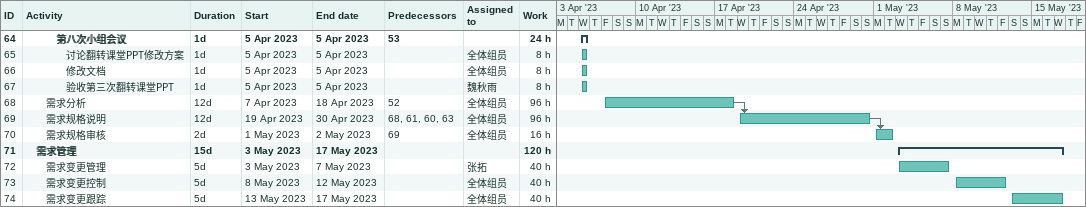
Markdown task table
| ID | Level | Task | Duration | Start | Finish | Predecessors | Resources | Work (h) |
|---|---|---|---|---|---|---|---|---|
| 64 | 4 | **第八次小组会议** | 1d | 2023-04-05 | 2023-04-05 | 53 |  | 24 |
| 65 | 5 | 讨论翻转课堂PPT修改方案 | 1d | 2023-04-05 | 2023-04-05 |  | 全体组员 | 8 |
| 66 | 5 | 修改文档 | 1d | 2023-04-05 | 2023-04-05 |  | 全体组员 | 8 |
| 67 | 5 | 验收第三次翻转课堂PPT | 1d | 2023-04-05 | 2023-04-05 |  | 魏秋雨 | 8 |
| 68 | 3 | 需求分析 | 12d | 2023-04-07 | 2023-04-18 | 52 | 全体组员 | 96 |
| 69 | 3 | 需求规格说明 | 12d | 2023-04-19 | 2023-04-30 | 68, 61, 60, 63 | 全体组员 | 96 |
| 70 | 3 | 需求规格审核 | 2d | 2023-05-01 | 2023-05-02 | 69 | 全体组员 | 16 |
| 71 | 2 | **需求管理** | 15d | 2023-05-03 | 2023-05-17 |  |  | 120 |
| 72 | 3 | 需求变更管理 | 5d | 2023-05-03 | 2023-05-07 |  | 张拓 | 40 |
| 73 | 3 | 需求变更控制 | 5d | 2023-05-08 | 2023-05-12 |  | 全体组员 | 40 |
| 74 | 3 | 需求变更跟踪 | 5d | 2023-05-13 | 2023-05-17 |  | 全体组员 | 40 |
